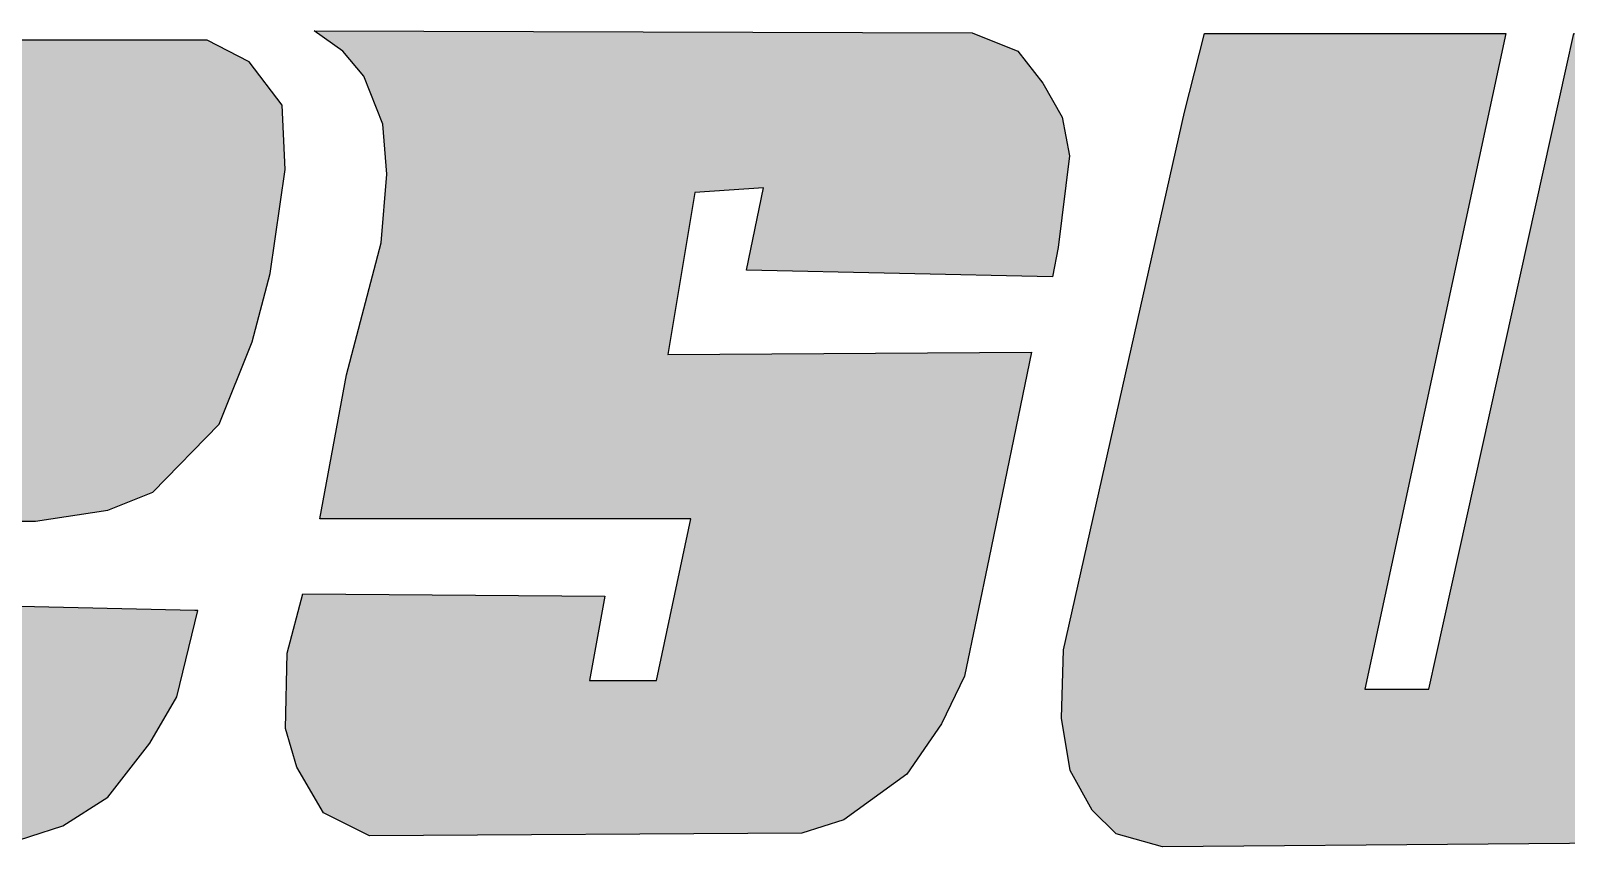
# Paper-space layout 'TOP_A1_00200_01-01-2017_MODELE' of a CAD drawing. Header units: millimetres. Extents: x -52 to 293, y -3 to 294.
# Drawn here: x -24.19 to -14.85, y 34.96 to 39.93 of the extents above; entities that cross this region are included whole.
import ezdxf

# ---------------------------------------------------------------- set-up
doc = ezdxf.new("R2010")
doc.units = ezdxf.units.MM
doc.header["$LTSCALE"] = 2
doc.layers.add('CALQUE_7', color=4, linetype='Continuous')
doc.layers.add('CARTOUCHE', color=7, linetype='Continuous')

# ---------------------------------------------------------------- blocks, each defined once
blk = doc.blocks.new('A$C581E6685')
at = {"layer": 'CALQUE_7'}
h = blk.add_hatch(color=142, dxfattribs=at)
edge = h.paths.add_edge_path(flags=16)
edge.add_spline(control_points=[(-47.8111, 5.2477), (-47.8111, 5.2477), (-47.9942, 4.2654), (-47.9942, 4.2654), (-47.9942, 4.2654), (-47.6286, 4.2872), (-47.6286, 4.2872), (-47.6286, 4.2872), (-47.4082, 5.2694), (-47.4082, 5.2694), (-47.4082, 5.2694), (-47.8111, 5.2477), (-47.8111, 5.2477)], knot_values=[0, 0, 0, 0, 1, 1, 1, 2, 2, 2, 3, 3, 3, 4, 4, 4, 4], degree=3, periodic=0)
edge = h.paths.add_edge_path(flags=16)
edge.add_spline(control_points=[(-49.4208, 6.1851), (-49.4208, 6.1851), (-50.2625, 2.4762), (-50.2625, 2.4762), (-50.2625, 2.4762), (-50.2987, 1.9751), (-50.2987, 1.9751), (-50.2987, 1.9751), (-50.226, 1.6476), (-50.226, 1.6476), (-50.226, 1.6476), (-50.0059, 1.4289), (-50.0059, 1.4289), (-50.0059, 1.4289), (-49.7316, 1.2983), (-49.7316, 1.2983), (-49.7316, 1.2983), (-47.3173, 1.2768), (-47.3173, 1.2768), (-47.3173, 1.2768), (-46.9142, 1.4072), (-46.9142, 1.4072), (-46.9142, 1.4072), (-46.6407, 1.5822), (-46.6407, 1.5822), (-46.6407, 1.5822), (-46.3838, 1.9095), (-46.3838, 1.9095), (-46.3838, 1.9095), (-46.2196, 2.1925), (-46.2196, 2.1925), (-46.2196, 2.1925), (-46.0922, 2.7168), (-46.0922, 2.7168), (-46.0922, 2.7168), (-46.11, 2.7168), (-46.11, 2.7168), (-46.11, 2.7168), (-47.9751, 2.7601), (-47.9751, 2.7601), (-47.9751, 2.7601), (-48.0853, 2.2588), (-48.0853, 2.2588), (-48.0853, 2.2588), (-48.451, 2.2588), (-48.451, 2.2588), (-48.451, 2.2588), (-48.2319, 3.2615), (-48.2319, 3.2615), (-48.2319, 3.2615), (-47.0804, 3.2615), (-47.0804, 3.2615), (-47.0804, 3.2615), (-46.6407, 3.328), (-46.6407, 3.328), (-46.6407, 3.328), (-46.3656, 3.4365), (-46.3656, 3.4365), (-46.3656, 3.4365), (-45.9636, 3.8511), (-45.9636, 3.8511), (-45.9636, 3.8511), (-45.762, 4.3524), (-45.762, 4.3524), (-45.762, 4.3524), (-45.6531, 4.7679), (-45.6531, 4.7679), (-45.6531, 4.7679), (-45.5618, 5.3998), (-45.5618, 5.3998), (-45.5618, 5.3998), (-45.5798, 5.7923), (-45.5798, 5.7923), (-45.5798, 5.7923), (-45.7801, 6.0547), (-45.7801, 6.0547), (-45.7801, 6.0547), (-46.0367, 6.1851), (-46.0367, 6.1851), (-46.0367, 6.1851), (-49.4208, 6.1851), (-49.4208, 6.1851)], knot_values=[0, 0, 0, 0, 1, 1, 1, 2, 2, 2, 3, 3, 3, 4, 4, 4, 5, 5, 5, 6, 6, 6, 7, 7, 7, 8, 8, 8, 9, 9, 9, 10, 10, 10, 11, 11, 11, 12, 12, 12, 13, 13, 13, 14, 14, 14, 15, 15, 15, 16, 16, 16, 17, 17, 17, 18, 18, 18, 19, 19, 19, 20, 20, 20, 21, 21, 21, 22, 22, 22, 23, 23, 23, 24, 24, 24, 25, 25, 25, 26, 26, 26, 27, 27, 27, 27], degree=3, periodic=0)
for points in [[(-42.6526, 5.2878), (-43.0707, 5.2604), (-43.2341, 4.2754), (-41.0228, 4.2894), (-41.28, 3.0397), (-41.4305, 2.3184), (-41.5697, 2.0272), (-41.7796, 1.7215), (-42.1638, 1.4443), (-42.4194, 1.3617), (-45.0479, 1.3474), (-45.3273, 1.4867), (-45.4904, 1.764), (-45.5599, 2.0002), (-45.5491, 2.4578), (-45.4557, 2.8179), (-43.6174, 2.8049), (-43.7105, 2.2914), (-43.3035, 2.2914), (-43.0938, 3.2757), (-45.3504, 3.2757), (-45.1881, 4.1504), (-44.9784, 4.9549), (-44.9437, 5.3717), (-44.9675, 5.6761), (-45.0831, 5.9675), (-45.2117, 6.1208), (-45.386, 6.2447), (-41.3838, 6.2318), (-41.1047, 6.1208), (-40.9537, 5.9263), (-40.8367, 5.7184), (-40.7906, 5.4827), (-40.8605, 4.9266), (-40.8954, 4.7473), (-42.7562, 4.7885)], [(-39.9709, 6.2286), (-38.1376, 6.2286), (-38.9941, 2.2372), (-38.6061, 2.2372), (-37.7238, 6.2286), (-35.8765, 6.196), (-36.6263, 2.7318), (-36.6792, 2.4612), (-36.6664, 2.1413), (-36.6389, 1.6313), (-36.5051, 1.3757), (-36.3446, 1.3442), (-36.2646, 1.3116), (-40.2265, 1.2801), (-40.5069, 1.3594), (-40.6546, 1.5028), (-40.7878, 1.7432), (-40.8412, 2.062), (-40.8277, 2.4775), (-40.0912, 5.749)]]:
    blk.add_hatch(color=142, dxfattribs=at).paths.add_polyline_path(points)
at = {"layer": 'CALQUE_7', "color": 142}
for points in [[(-47.3173, 1.2768), (-46.9142, 1.4072), (-46.6407, 1.5822), (-46.3838, 1.9096), (-46.2196, 2.1925), (-46.0922, 2.7166), (-46.11, 2.7166), (-47.9751, 2.7599)], [(-48.2319, 3.2616), (-47.0791, 3.2616), (-46.6407, 3.3278), (-46.3656, 3.4367), (-45.9636, 3.8511), (-45.762, 4.3526), (-45.6531, 4.7679), (-45.5609, 5.3998), (-45.5798, 5.7923), (-45.7801, 6.0547), (-46.0367, 6.1862), (-49.4206, 6.1862)]]:
    blk.add_lwpolyline(points, dxfattribs=at)
for points in [[(-42.6515, 5.2878), (-43.0698, 5.2604), (-43.2341, 4.2754), (-41.0228, 4.2894), (-41.279, 3.0397), (-41.4305, 2.3184), (-41.5697, 2.0272), (-41.7796, 1.7226), (-42.1633, 1.4443), (-42.4194, 1.3617), (-45.0479, 1.3474), (-45.3273, 1.4867), (-45.4908, 1.764), (-45.5599, 2.0002), (-45.5491, 2.4578), (-45.4548, 2.8179), (-43.6165, 2.8049), (-43.71, 2.2914), (-43.3035, 2.2914), (-43.0938, 3.2757), (-45.3504, 3.2757), (-45.1881, 4.1504), (-44.9784, 4.9549), (-44.9437, 5.3717), (-44.9666, 5.6761), (-45.0831, 5.9675), (-45.2108, 6.1208), (-45.3851, 6.2447), (-41.3838, 6.2318), (-41.1047, 6.1208), (-40.9537, 5.9263), (-40.8367, 5.7184), (-40.7906, 5.4827), (-40.8605, 4.9266), (-40.8954, 4.7473), (-42.7562, 4.7885)], [(-39.9709, 6.2286), (-38.1376, 6.2286), (-38.9941, 2.2382), (-38.6061, 2.2382), (-37.7229, 6.2286), (-35.8765, 6.196), (-36.6254, 2.7331), (-36.6792, 2.4612), (-36.6655, 2.1413), (-36.6389, 1.6313), (-36.5051, 1.3757), (-36.3446, 1.3442), (-36.2635, 1.3116), (-40.2254, 1.2801), (-40.5069, 1.3594), (-40.6536, 1.5028), (-40.7878, 1.7432), (-40.8407, 2.062), (-40.8277, 2.4775), (-40.0912, 5.749)]]:
    blk.add_lwpolyline(points, close=True, dxfattribs=at)

psp = doc.layouts.new('TOP_A1_00200_01-01-2017_MODELE')

# ---------------------------------------------------------------- block references
at = {"layer": 'CARTOUCHE'}
psp.add_blockref('A$C581E6685', (22.9208, 33.6824), dxfattribs=at)

doc.saveas('drawing.dxf')
